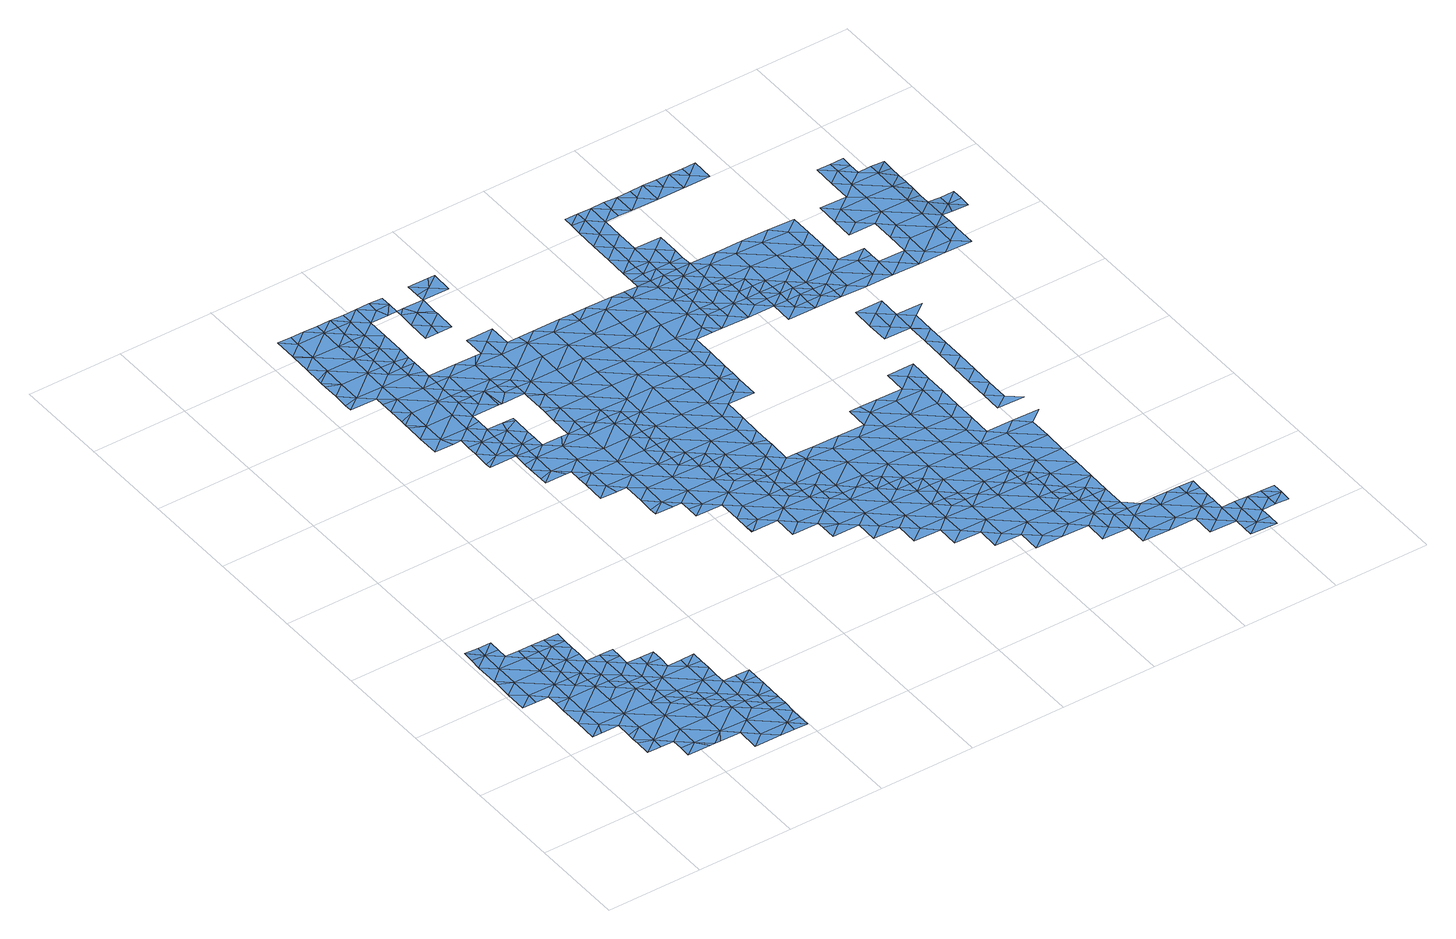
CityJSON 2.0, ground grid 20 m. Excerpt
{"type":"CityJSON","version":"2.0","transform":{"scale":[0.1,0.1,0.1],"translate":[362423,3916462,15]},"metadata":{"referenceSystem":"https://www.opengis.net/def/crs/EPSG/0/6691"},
"CityObjects":{
"waterbody1":{"type":"WaterBody","attributes":{"name":"9","class":"1140","function":"1","WaterBodyRiverFloodingRiskAttribute.description":"5","WaterBodyRiverFloodingRiskAttribute.rankOrg":"2","WaterBodyRiverFloodingRiskAttribute.adminType":"2","WaterBodyRiverFloodingRiskAttribute.scale":"L1"},"geometry":[{"type":"MultiSurface","lod":"1","boundaries":[[[0,1,2]],[[3,4,5]],[[5,4,6]],[[6,4,7]],[[8,9,10]],[[10,9,11]],[[12,13,11]],[[9,12,11]],[[14,15,0]],[[16,1,0]],[[15,16,0]],[[7,17,6]],[[17,18,19]],[[18,20,19]],[[21,22,23]],[[24,25,23]],[[20,24,19]],[[6,17,19]],[[26,5,6]],[[27,28,29]],[[26,30,31]],[[32,33,34]],[[35,36,37]],[[38,39,40]],[[41,38,42]],[[37,43,44]],[[43,45,46]],[[42,47,41]],[[48,49,45]],[[50,51,42]],[[35,39,36]],[[38,36,39]],[[41,36,38]],[[37,36,41]],[[37,41,43]],[[43,41,45]],[[47,45,41]],[[47,48,45]],[[52,47,42]],[[51,52,42]],[[53,52,51]],[[50,42,38]],[[54,50,38]],[[38,55,54]],[[40,55,38]],[[56,57,58]],[[59,58,60]],[[61,62,63]],[[62,64,63]],[[13,64,11]],[[0,13,12]],[[65,66,67]],[[57,68,58]],[[69,70,46]],[[71,72,70]],[[59,73,58]],[[58,73,74]],[[74,75,58]],[[75,56,58]],[[67,56,65]],[[67,57,56]],[[67,43,57]],[[67,76,43]],[[76,67,77]],[[66,77,67]],[[44,43,76]],[[43,46,57]],[[46,68,57]],[[70,68,46]],[[72,68,70]],[[78,68,72]],[[64,68,78]],[[64,60,68]],[[60,64,62]],[[79,60,62]],[[26,28,27]],[[68,60,58]],[[11,64,78]],[[11,78,80]],[[81,80,78]],[[71,82,83]],[[82,71,70]],[[82,70,69]],[[49,69,45]],[[45,69,46]],[[84,49,48]],[[6,28,26]],[[19,28,6]],[[24,28,19]],[[23,28,24]],[[28,23,29]],[[22,29,23]],[[10,11,80]],[[0,12,14]],[[78,72,81]],[[26,27,30]],[[25,85,23]],[[23,85,86]],[[86,21,23]],[[18,87,20]],[[1,3,5]],[[1,5,2]],[[5,88,2]],[[5,89,88]],[[5,26,89]],[[89,26,31]],[[31,90,89]],[[90,91,89]],[[91,88,89]],[[2,88,92]],[[92,33,2]],[[32,2,33]],[[0,2,32]],[[0,32,13]],[[13,32,64]],[[64,32,63]],[[34,63,32]],[[63,34,93]],[[93,61,63]],[[60,79,59]]]}]},
"waterbody2":{"type":"WaterBody","attributes":{"name":"9","class":"1140","function":"1","WaterBodyRiverFloodingRiskAttribute.description":"5","WaterBodyRiverFloodingRiskAttribute.rankOrg":"3","WaterBodyRiverFloodingRiskAttribute.adminType":"2","WaterBodyRiverFloodingRiskAttribute.scale":"L1"},"geometry":[{"type":"MultiSurface","lod":"1","boundaries":[[[53,94,52]],[[95,94,53]],[[95,96,94]],[[48,52,94]],[[97,98,99]],[[9,8,100]],[[101,100,8]],[[102,103,104]],[[105,102,104]],[[104,106,105]],[[106,107,105]],[[107,108,105]],[[105,108,109]],[[109,99,105]],[[105,99,102]],[[99,98,102]],[[102,8,10]],[[98,8,102]],[[110,111,112]],[[111,110,113]],[[110,87,113]],[[18,113,87]],[[113,18,17]],[[114,113,17]],[[114,115,113]],[[116,115,114]],[[117,118,119]],[[119,118,120]],[[118,121,120]],[[15,120,121]],[[120,15,100]],[[100,15,14]],[[16,15,122]],[[16,122,1]],[[3,1,122]],[[7,4,114]],[[4,122,114]],[[122,121,114]],[[80,81,103]],[[81,71,103]],[[81,72,71]],[[71,83,103]],[[82,69,49]],[[49,84,123]],[[124,123,84]],[[124,104,123]],[[124,125,104]],[[8,98,101]],[[126,101,98]],[[98,127,126]],[[97,127,98]],[[52,48,47]],[[128,96,129]],[[129,130,128]],[[131,128,130]],[[131,124,128]],[[125,106,104]],[[83,123,104]],[[128,124,84]],[[128,84,94]],[[82,49,123]],[[83,82,123]],[[103,83,104]],[[102,80,103]],[[84,48,94]],[[10,80,102]],[[14,12,9]],[[3,122,4]],[[14,9,100]],[[100,101,120]],[[121,122,15]],[[120,101,119]],[[114,121,116]],[[7,114,17]],[[111,113,115]],[[94,96,128]]]}]},
"waterbody3":{"type":"WaterBody","attributes":{"name":"9","class":"1140","function":"1","WaterBodyRiverFloodingRiskAttribute.description":"5","WaterBodyRiverFloodingRiskAttribute.rankOrg":"1","WaterBodyRiverFloodingRiskAttribute.adminType":"2","WaterBodyRiverFloodingRiskAttribute.scale":"L1"},"geometry":[{"type":"MultiSurface","lod":"1","boundaries":[[[132,133,134]],[[135,134,136]],[[137,136,138]],[[134,138,136]],[[139,138,134]],[[140,138,139]],[[135,141,134]],[[140,142,138]],[[142,143,138]],[[133,139,134]],[[137,138,144]],[[141,132,134]],[[141,135,145]],[[143,144,138]]]}]},
"waterbody4":{"type":"WaterBody","attributes":{"name":"9","class":"1140","function":"1","WaterBodyRiverFloodingRiskAttribute.description":"5","WaterBodyRiverFloodingRiskAttribute.rankOrg":"2","WaterBodyRiverFloodingRiskAttribute.adminType":"2","WaterBodyRiverFloodingRiskAttribute.scale":"L1"},"geometry":[{"type":"MultiSurface","lod":"1","boundaries":[[[146,147,148]],[[149,147,146]],[[147,149,150]],[[150,149,151]],[[151,149,152]],[[149,153,152]],[[154,155,153]],[[155,154,156]],[[156,154,157]],[[156,157,158]],[[158,157,159]],[[159,157,160]],[[160,157,161]],[[162,160,161]],[[163,164,165]],[[162,166,160]],[[160,166,167]],[[167,166,168]],[[167,168,169]],[[169,168,170]],[[170,168,171]],[[172,173,174]],[[175,172,174]],[[173,172,176]],[[177,178,161]],[[177,161,146]],[[146,161,154]],[[178,179,161]],[[175,180,172]],[[181,147,150]],[[163,165,182]],[[182,165,183]],[[183,165,184]],[[168,183,184]],[[185,186,166]],[[187,181,150]],[[186,183,166]],[[168,166,183]],[[188,160,167]],[[161,179,162]],[[161,157,154]],[[189,180,190]],[[180,189,191]],[[189,192,191]],[[191,172,180]],[[176,177,173]],[[188,159,160]],[[193,140,139]],[[140,193,142]],[[142,193,194]],[[187,195,181]],[[196,197,198]],[[197,196,163]],[[163,199,197]],[[197,199,200]],[[197,200,201]],[[202,203,199]],[[204,202,199]],[[204,199,205]],[[206,204,205]],[[195,207,193]],[[193,139,181]],[[208,185,209]],[[209,185,210]],[[210,185,162]],[[211,163,196]],[[212,200,199]],[[201,198,197]],[[212,199,203]],[[199,163,205]],[[205,213,206]],[[214,215,183]],[[186,214,183]],[[216,186,185]],[[162,185,166]],[[179,217,162]],[[154,153,149]],[[149,146,154]],[[217,210,162]],[[148,177,146]],[[193,207,194]],[[173,148,174]],[[133,132,181]],[[181,139,133]],[[180,175,190]],[[193,181,195]],[[184,171,168]],[[165,218,184]],[[183,215,182]],[[182,215,219]],[[219,213,182]],[[182,213,205]],[[163,182,205]],[[220,171,184]],[[218,220,184]],[[173,177,148]],[[208,216,185]],[[221,218,165]],[[221,165,164]],[[164,163,211]],[[148,147,222]],[[222,147,132]],[[147,181,132]]]}]},
"waterbody5":{"type":"WaterBody","attributes":{"name":"9","class":"1140","function":"1","WaterBodyRiverFloodingRiskAttribute.description":"5","WaterBodyRiverFloodingRiskAttribute.rankOrg":"1","WaterBodyRiverFloodingRiskAttribute.adminType":"2","WaterBodyRiverFloodingRiskAttribute.scale":"L1"},"geometry":[{"type":"MultiSurface","lod":"1","boundaries":[[[176,178,177]],[[178,223,179]],[[178,176,223]],[[223,224,179]],[[217,224,210]],[[217,179,224]],[[176,172,223]],[[225,224,223]],[[226,210,224]],[[172,225,223]],[[227,228,229]],[[225,230,224]],[[229,231,227]],[[232,233,228]],[[172,191,225]],[[227,232,228]],[[226,224,230]],[[233,232,234]],[[231,235,227]],[[191,192,225]],[[232,236,234]],[[234,236,237]],[[237,236,190]],[[238,226,230]],[[192,239,225]],[[225,239,230]],[[240,192,189]],[[241,227,235]],[[189,190,240]],[[190,236,240]],[[232,227,241]],[[242,243,244]],[[232,245,236]],[[240,239,192]],[[244,246,242]],[[238,230,247]],[[239,248,230]],[[242,246,249]],[[241,235,250]],[[230,248,247]],[[245,232,241]],[[251,243,242]],[[252,243,251]],[[245,253,236]],[[254,252,251]],[[249,255,242]],[[250,256,241]],[[240,236,253]],[[257,258,259]],[[260,261,257]],[[262,254,251]],[[263,254,262]],[[253,264,240]],[[265,263,262]],[[266,251,242]],[[257,259,260]],[[267,247,268]],[[247,248,268]],[[269,255,270]],[[266,242,255]],[[271,248,239]],[[269,261,260]],[[270,261,269]],[[272,265,262]],[[273,265,272]],[[274,275,276]],[[239,240,277]],[[278,268,248]],[[259,279,260]],[[268,280,267]],[[256,273,272]],[[281,262,251]],[[245,241,282]],[[277,240,264]],[[241,256,282]],[[283,284,275]],[[266,255,269]],[[285,269,260]],[[256,272,282]],[[275,274,283]],[[278,280,268]],[[286,272,262]],[[283,287,284]],[[253,245,288]],[[271,239,277]],[[281,251,266]],[[287,279,289]],[[288,245,282]],[[285,260,279]],[[289,284,287]],[[278,248,271]],[[274,290,283]],[[291,266,269]],[[286,262,281]],[[292,282,272]],[[285,291,269]],[[285,279,287]],[[253,288,293]],[[294,295,296]],[[264,253,297]],[[278,271,298]],[[290,299,283]],[[300,281,266]],[[301,292,272]],[[297,253,293]],[[302,290,295]],[[301,272,286]],[[303,288,282]],[[291,300,266]],[[304,285,287]],[[277,264,305]],[[295,294,302]],[[306,286,281]],[[302,299,290]],[[292,303,282]],[[303,293,288]],[[305,264,297]],[[271,277,305]],[[307,304,287]],[[298,271,308]],[[287,283,307]],[[300,306,281]],[[309,291,285]],[[304,309,285]],[[294,310,302]],[[311,301,286]],[[283,299,307]],[[312,271,305]],[[306,311,286]],[[308,271,312]],[[313,314,291]],[[291,314,300]],[[313,291,309]],[[307,315,304]],[[310,316,302]],[[317,292,301]],[[297,293,318]],[[311,317,301]],[[319,306,300]],[[293,303,318]],[[320,303,292]],[[305,297,321]],[[322,312,305]],[[323,308,312]],[[299,302,324]],[[300,314,319]],[[317,320,292]],[[316,310,325]],[[297,318,321]],[[307,299,324]],[[306,326,311]],[[315,307,327]],[[302,316,324]],[[328,318,303]],[[306,319,326]],[[322,305,321]],[[320,328,303]],[[329,323,312]],[[322,329,312]],[[325,330,316]],[[307,331,327]],[[331,307,324]],[[326,332,311]],[[333,321,318]],[[311,334,317]],[[335,324,316]],[[336,330,337]],[[338,322,321]],[[317,334,320]],[[329,339,323]],[[333,318,328]],[[337,340,336]],[[331,341,327]],[[340,342,336]],[[343,332,326]],[[316,330,335]],[[324,344,331]],[[311,332,334]],[[335,344,324]],[[320,345,328]],[[338,321,333]],[[346,347,348]],[[334,345,320]],[[330,336,335]],[[338,349,322]],[[322,350,329]],[[351,339,329]],[[342,352,336]],[[353,354,347]],[[349,350,322]],[[355,341,331]],[[328,356,333]],[[345,356,328]],[[357,334,332]],[[347,346,353]],[[352,358,336]],[[353,359,354]],[[336,358,335]],[[360,359,352]],[[331,344,355]],[[360,354,359]],[[332,343,357]],[[351,329,350]],[[346,361,353]],[[359,358,352]],[[362,334,357]],[[363,364,333]],[[358,365,335]],[[345,334,366]],[[334,362,366]],[[333,356,363]],[[338,333,364]],[[338,367,349]],[[344,335,365]],[[361,368,353]],[[366,369,345]],[[370,341,355]],[[350,371,351]],[[345,369,356]],[[364,367,338]],[[365,372,344]],[[349,367,350]],[[359,353,368]],[[355,344,372]],[[369,373,356]],[[356,373,363]],[[374,370,355]],[[361,375,368]],[[358,359,376]],[[376,359,368]],[[358,377,365]],[[374,355,372]],[[350,378,371]],[[376,377,358]],[[378,350,367]],[[375,379,368]],[[380,372,365]],[[381,382,370]],[[374,381,370]],[[363,373,383]],[[377,380,365]],[[364,384,367]],[[364,363,384]],[[371,378,385]],[[372,386,374]],[[373,387,383]],[[388,382,381]],[[380,386,372]],[[363,383,384]],[[367,389,378]],[[376,368,390]],[[368,379,390]],[[387,391,383]],[[385,378,392]],[[390,379,393]],[[367,384,389]],[[377,376,394]],[[395,380,377]],[[381,374,396]],[[391,397,383]],[[388,381,398]],[[394,376,390]],[[374,386,396]],[[384,383,397]],[[392,378,399]],[[400,401,402]],[[393,403,390]],[[378,389,399]],[[397,404,384]],[[381,405,398]],[[406,407,402]],[[404,408,384]],[[384,408,389]],[[377,394,395]],[[381,396,405]],[[409,392,399]],[[402,401,406]],[[386,380,410]],[[397,391,411]],[[406,412,407]],[[390,413,394]],[[414,411,391]],[[410,380,395]],[[412,403,415]],[[416,417,389]],[[413,390,403]],[[415,407,412]],[[389,408,416]],[[399,389,417]],[[418,419,420]],[[401,421,406]],[[422,397,411]],[[423,395,394]],[[396,386,424]],[[417,425,399]],[[426,427,420]],[[424,386,410]],[[425,428,399]],[[413,403,412]],[[409,399,428]],[[398,405,429]],[[395,430,410]],[[420,419,426]],[[421,431,406]],[[411,432,422]],[[426,433,427]],[[406,431,412]],[[434,396,424]],[[435,433,421]],[[436,430,395]],[[394,413,423]],[[435,427,433]],[[423,436,395]],[[432,411,414]],[[405,396,437]],[[438,424,410]],[[430,438,410]],[[419,439,426]],[[433,431,421]],[[405,437,429]],[[396,434,437]],[[413,412,440]],[[432,414,441]],[[442,424,438]],[[434,424,442]],[[412,431,440]],[[436,443,430]],[[444,432,441]],[[445,429,446]],[[423,413,447]],[[434,448,437]],[[429,437,446]],[[441,414,449]],[[413,440,447]],[[434,442,448]],[[450,444,441]],[[451,446,437]],[[436,423,452]],[[452,423,447]],[[452,453,436]],[[441,449,450]],[[437,448,451]],[[450,454,444]],[[445,446,455]],[[436,453,443]],[[446,451,455]],[[456,457,458]],[[443,453,459]],[[460,458,461]],[[457,456,462]],[[458,457,461]],[[461,463,460]],[[464,460,463]],[[465,466,467]],[[468,469,464]],[[467,470,465]],[[466,471,467]],[[468,464,463]],[[472,465,470]],[[469,473,474]],[[473,469,468]],[[470,475,472]],[[471,476,467]],[[473,477,474]],[[470,467,476]],[[474,477,478]],[[478,477,471]],[[470,476,475]],[[479,471,477]],[[476,471,479]],[[480,476,479]]]}]},
"waterbody6":{"type":"WaterBody","attributes":{"name":"9","class":"1140","function":"1","WaterBodyRiverFloodingRiskAttribute.description":"5","WaterBodyRiverFloodingRiskAttribute.rankOrg":"1","WaterBodyRiverFloodingRiskAttribute.adminType":"2","WaterBodyRiverFloodingRiskAttribute.scale":"L1"},"geometry":[{"type":"MultiSurface","lod":"1","boundaries":[[[481,482,483]],[[214,484,215]],[[203,202,485]],[[486,481,487]],[[481,486,488]],[[485,489,490]],[[215,484,491]],[[486,490,488]],[[489,488,490]],[[489,482,488]],[[202,204,485]],[[492,203,485]],[[485,490,492]],[[481,488,482]],[[214,186,484]],[[491,484,493]],[[494,493,484]],[[216,494,484]],[[494,216,208]],[[219,215,491]],[[219,491,213]],[[216,484,186]],[[485,495,489]],[[495,485,204]],[[206,213,495]],[[493,496,491]],[[496,489,495]],[[495,204,206]],[[213,491,495]],[[496,495,491]]]}]},
"waterbody7":{"type":"WaterBody","attributes":{"name":"9","class":"1140","function":"1","WaterBodyRiverFloodingRiskAttribute.description":"5","WaterBodyRiverFloodingRiskAttribute.rankOrg":"1","WaterBodyRiverFloodingRiskAttribute.adminType":"2","WaterBodyRiverFloodingRiskAttribute.scale":"L1"},"geometry":[{"type":"MultiSurface","lod":"1","boundaries":[[[497,498,499]],[[499,498,483]],[[500,501,502]],[[503,497,504]],[[504,500,502]],[[498,497,505]],[[497,503,505]],[[506,497,499]],[[507,501,500]],[[497,500,504]],[[500,497,506]],[[500,506,507]]]}]},
"waterbody8":{"type":"WaterBody","attributes":{"name":"9","class":"1140","function":"1","WaterBodyRiverFloodingRiskAttribute.description":"5","WaterBodyRiverFloodingRiskAttribute.rankOrg":"1","WaterBodyRiverFloodingRiskAttribute.adminType":"2","WaterBodyRiverFloodingRiskAttribute.scale":"L1"},"geometry":[{"type":"MultiSurface","lod":"1","boundaries":[[[508,505,509]],[[510,508,511]],[[508,512,511]],[[508,510,505]],[[512,508,513]],[[508,509,513]]]}]},
"waterbody9":{"type":"WaterBody","attributes":{"name":"9","class":"1140","function":"1","WaterBodyRiverFloodingRiskAttribute.description":"5","WaterBodyRiverFloodingRiskAttribute.rankOrg":"2","WaterBodyRiverFloodingRiskAttribute.adminType":"2","WaterBodyRiverFloodingRiskAttribute.scale":"L1"},"geometry":[{"type":"MultiSurface","lod":"1","boundaries":[[[514,515,516]],[[517,514,518]],[[519,518,514]],[[518,519,520]],[[520,519,521]],[[521,519,522]],[[519,523,522]],[[522,524,521]],[[522,525,524]],[[522,526,525]],[[522,527,526]],[[526,528,525]],[[526,529,528]],[[529,530,528]],[[529,531,532]],[[532,531,533]],[[534,520,521]],[[524,534,521]],[[535,524,525]],[[528,535,525]],[[518,520,536]],[[514,537,519]],[[536,517,518]],[[538,539,540]],[[538,541,542]],[[420,516,418]],[[419,543,439]],[[543,538,542]],[[541,544,542]],[[545,546,547]],[[546,548,547]],[[249,246,549]],[[255,249,549]],[[270,255,549]],[[270,549,261]],[[261,549,550]],[[549,551,550]],[[551,552,550]],[[551,553,552]],[[552,553,554]],[[553,555,554]],[[553,556,555]],[[557,558,559]],[[557,559,560]],[[560,559,561]],[[561,562,560]],[[563,564,554]],[[554,564,565]],[[565,566,567]],[[567,566,568]],[[568,569,567]],[[570,571,572]],[[571,570,573]],[[572,571,574]],[[571,575,574]],[[575,576,574]],[[276,576,575]],[[275,576,276]],[[275,284,576]],[[330,325,577]],[[337,330,577]],[[342,340,578]],[[340,579,578]],[[578,352,342]],[[360,352,578]],[[375,580,379]],[[379,580,581]],[[393,379,581]],[[402,407,582]],[[407,581,582]],[[407,415,581]],[[415,403,581]],[[583,421,401]],[[584,585,586]],[[403,393,581]],[[354,360,578]],[[354,578,587]],[[577,340,337]],[[290,274,588]],[[274,276,588]],[[259,258,589]],[[258,590,589]],[[550,590,258]],[[589,590,576]],[[289,259,589]],[[284,289,589]],[[257,550,258]],[[279,259,289]],[[284,589,576]],[[576,590,574]],[[574,590,569]],[[569,590,567]],[[590,552,567]],[[574,569,572]],[[567,552,565]],[[554,591,563]],[[559,558,556]],[[556,592,559]],[[553,592,556]],[[591,554,555]],[[565,552,554]],[[550,552,590]],[[257,261,550]],[[593,594,595]],[[595,594,596]],[[594,597,596]],[[595,596,598]],[[596,597,599]],[[600,599,597]],[[548,546,601]],[[602,547,548]],[[597,594,603]],[[547,602,604]],[[584,586,605]],[[545,547,606]],[[607,606,608]],[[609,586,585]],[[435,421,583]],[[420,427,516]],[[537,514,516]],[[401,400,583]],[[402,582,400]],[[537,523,519]],[[580,582,581]],[[523,527,522]],[[375,361,580]],[[347,354,587]],[[527,348,526]],[[531,529,526]],[[579,587,578]],[[577,579,340]],[[325,310,577]],[[295,290,588]],[[610,296,611]],[[588,276,575]],[[612,575,571]],[[573,612,571]],[[612,613,614]],[[573,570,615]],[[616,617,618]],[[562,561,619]],[[592,561,559]],[[551,592,553]],[[549,246,551]],[[252,620,243]],[[263,621,254]],[[620,622,623]],[[263,265,621]],[[250,624,256]],[[624,625,626]],[[622,626,627]],[[628,629,229]],[[533,531,630]],[[611,630,610]],[[631,632,633]],[[634,618,617]],[[627,635,617]],[[143,635,144]],[[143,142,635]],[[636,635,142]],[[637,635,636]],[[635,637,617]],[[637,634,617]],[[631,638,632]],[[638,631,639]],[[631,611,639]],[[611,631,630]],[[631,633,630]],[[633,533,630]],[[640,533,633]],[[640,532,533]],[[529,532,530]],[[628,144,629]],[[144,635,629]],[[629,635,627]],[[626,629,627]],[[625,629,626]],[[625,229,629]],[[231,229,625]],[[235,231,625]],[[235,625,624]],[[250,235,624]],[[273,256,624]],[[273,624,265]],[[624,621,265]],[[621,624,626]],[[621,626,622]],[[620,621,622]],[[621,620,254]],[[252,254,620]],[[244,243,623]],[[243,620,623]],[[244,623,246]],[[246,623,551]],[[623,592,551]],[[623,622,592]],[[592,622,561]],[[622,627,561]],[[561,627,619]],[[619,627,617]],[[616,619,617]],[[614,575,612]],[[614,611,575]],[[639,611,614]],[[639,614,613]],[[611,588,575]],[[296,588,611]],[[296,295,588]],[[294,296,610]],[[610,310,294]],[[310,610,577]],[[577,610,579]],[[579,610,630]],[[531,579,630]],[[579,531,587]],[[526,587,531]],[[348,587,526]],[[587,348,347]],[[346,348,527]],[[527,361,346]],[[527,580,361]],[[523,580,527]],[[523,582,580]],[[537,582,523]],[[537,400,582]],[[537,583,400]],[[516,583,537]],[[427,583,516]],[[427,435,583]],[[609,608,586]],[[606,586,608]],[[547,586,606]],[[586,547,605]],[[604,605,547]],[[603,602,597]],[[597,602,600]],[[548,600,602]],[[601,600,548]],[[600,641,599]],[[642,599,641]],[[643,599,642]],[[644,599,643]],[[644,596,599]],[[645,598,646]],[[598,645,595]],[[645,593,595]],[[645,647,593]],[[545,544,546]],[[545,542,544]],[[545,543,542]],[[606,543,545]],[[606,439,543]],[[607,439,606]],[[419,418,543]],[[538,543,418]],[[418,539,538]],[[539,418,516]],[[515,539,516]],[[515,540,539]],[[515,514,517]]]}]},
"waterbody10":{"type":"WaterBody","attributes":{"name":"9","class":"1140","function":"1","WaterBodyRiverFloodingRiskAttribute.description":"5","WaterBodyRiverFloodingRiskAttribute.rankOrg":"2","WaterBodyRiverFloodingRiskAttribute.adminType":"2","WaterBodyRiverFloodingRiskAttribute.scale":"L1"},"geometry":[{"type":"MultiSurface","lod":"1","boundaries":[[[648,409,428]],[[649,409,648]],[[650,651,649]],[[409,649,652]],[[652,649,651]],[[653,650,649]],[[409,652,392]],[[648,653,649]]]}]},
"waterbody11":{"type":"WaterBody","attributes":{"name":"9","class":"1140","function":"1","WaterBodyRiverFloodingRiskAttribute.description":"5","WaterBodyRiverFloodingRiskAttribute.rankOrg":"2","WaterBodyRiverFloodingRiskAttribute.adminType":"2","WaterBodyRiverFloodingRiskAttribute.scale":"L1"},"geometry":[{"type":"MultiSurface","lod":"1","boundaries":[[[654,655,656]],[[657,658,659]],[[658,660,659]],[[661,660,658]],[[659,660,417]],[[425,417,660]],[[654,656,662]],[[432,655,663]],[[664,662,656]],[[422,432,663]],[[404,422,663]],[[404,397,422]],[[404,663,408]],[[425,660,428]],[[661,665,660]],[[408,663,659]],[[417,416,659]],[[666,428,660]],[[665,666,660]],[[416,408,659]],[[655,659,663]],[[659,655,657]],[[664,444,454]],[[656,444,664]],[[656,432,444]],[[656,655,432]]]}]},
"waterbody12":{"type":"WaterBody","attributes":{"name":"9","class":"1140","function":"1","WaterBodyRiverFloodingRiskAttribute.description":"5","WaterBodyRiverFloodingRiskAttribute.rankOrg":"1","WaterBodyRiverFloodingRiskAttribute.adminType":"2","WaterBodyRiverFloodingRiskAttribute.scale":"L1"},"geometry":[{"type":"MultiSurface","lod":"1","boundaries":[[[667,449,668]],[[668,669,670]],[[668,449,671]],[[672,668,671]],[[669,668,672]],[[670,667,668]]]}]},
"waterbody13":{"type":"WaterBody","attributes":{"name":"9","class":"1140","function":"1","WaterBodyRiverFloodingRiskAttribute.description":"5","WaterBodyRiverFloodingRiskAttribute.rankOrg":"2","WaterBodyRiverFloodingRiskAttribute.adminType":"2","WaterBodyRiverFloodingRiskAttribute.scale":"L1"},"geometry":[{"type":"MultiSurface","lod":"1","boundaries":[[[673,454,674]],[[450,449,674]],[[667,674,449]],[[675,667,670]],[[675,674,667]],[[674,454,450]],[[675,676,674]],[[676,673,674]]]}]},
"waterbody14":{"type":"WaterBody","attributes":{"name":"9","class":"1140","function":"1","WaterBodyRiverFloodingRiskAttribute.description":"5","WaterBodyRiverFloodingRiskAttribute.rankOrg":"1","WaterBodyRiverFloodingRiskAttribute.adminType":"2","WaterBodyRiverFloodingRiskAttribute.scale":"L1"},"geometry":[{"type":"MultiSurface","lod":"1","boundaries":[[[677,678,679]],[[650,653,680]],[[681,680,682]],[[683,682,684]],[[685,686,687]],[[688,689,686]],[[690,691,692]],[[693,694,695]],[[696,695,697]],[[698,696,699]],[[700,699,701]],[[701,702,700]],[[703,702,704]],[[651,680,681]],[[681,682,683]],[[705,683,684]],[[705,684,692]],[[697,701,699]],[[696,697,699]],[[701,704,702]],[[691,705,692]],[[687,684,706]],[[687,686,689]],[[687,689,692]],[[692,689,690]],[[707,693,695]],[[707,695,696]],[[680,678,682]],[[699,700,698]],[[694,686,685]],[[693,686,694]],[[688,686,693]],[[708,700,702]],[[708,702,703]],[[653,679,678]],[[653,678,680]],[[648,666,709]],[[678,706,682]],[[682,706,684]],[[684,687,692]],[[691,690,710]],[[651,650,680]],[[709,679,653]],[[648,428,666]],[[694,697,695]],[[679,711,677]],[[679,709,711]],[[709,712,711]],[[712,709,665]],[[709,653,648]],[[666,665,709]]]}]},
"waterbody15":{"type":"WaterBody","attributes":{"name":"9","class":"1140","function":"1","WaterBodyRiverFloodingRiskAttribute.description":"5","WaterBodyRiverFloodingRiskAttribute.rankOrg":"2","WaterBodyRiverFloodingRiskAttribute.adminType":"2","WaterBodyRiverFloodingRiskAttribute.scale":"L1"},"geometry":[{"type":"MultiSurface","lod":"1","boundaries":[[[713,714,715]],[[714,670,669]],[[714,713,716]],[[716,670,714]],[[714,669,672]],[[714,672,717]],[[715,714,717]]]}]},
"waterbody16":{"type":"WaterBody","attributes":{"name":"9","class":"1140","function":"1","WaterBodyRiverFloodingRiskAttribute.description":"5","WaterBodyRiverFloodingRiskAttribute.rankOrg":"1","WaterBodyRiverFloodingRiskAttribute.adminType":"2","WaterBodyRiverFloodingRiskAttribute.scale":"L1"},"geometry":[{"type":"MultiSurface","lod":"1","boundaries":[[[713,718,719]],[[720,718,713]],[[718,720,721]],[[720,722,721]],[[723,665,661]],[[723,661,658]],[[723,658,724]],[[724,658,657]],[[654,662,724]],[[657,654,724]],[[654,657,655]],[[670,716,675]],[[673,676,725]],[[725,662,664]],[[662,725,726]],[[727,726,725]],[[727,728,726]],[[728,729,726]],[[726,729,723]],[[723,729,730]],[[730,729,731]],[[729,732,731]],[[731,732,733]],[[733,734,735]],[[734,733,732]],[[732,736,734]],[[728,736,732]],[[737,736,728]],[[738,736,737]],[[736,738,739]],[[740,741,742]],[[743,741,740]],[[744,745,746]],[[747,744,746]],[[748,749,741]],[[750,751,747]],[[752,753,746]],[[754,755,756]],[[757,755,758]],[[759,758,760]],[[761,756,755]],[[762,755,757]],[[761,755,762]],[[763,764,765]],[[766,764,763]],[[767,766,763]],[[767,768,766]],[[766,768,760]],[[768,759,760]],[[752,746,769]],[[758,752,769]],[[755,752,758]],[[754,752,755]],[[753,770,746]],[[747,746,770]],[[750,747,770]],[[771,749,748]],[[748,772,771]],[[773,772,748]],[[773,748,751]],[[751,748,747]],[[747,748,741]],[[747,741,744]],[[741,743,744]],[[743,774,744]],[[775,774,743]],[[776,777,778]],[[776,778,774]],[[774,778,745]],[[745,778,779]],[[719,675,716]],[[676,675,719]],[[725,454,673]],[[745,779,780]],[[664,454,725]],[[724,662,726]],[[727,725,676]],[[726,723,724]],[[665,723,730]],[[737,728,727]],[[781,738,737]],[[739,734,736]],[[739,735,734]],[[775,776,774]],[[745,744,774]],[[777,779,778]],[[780,779,782]],[[746,745,769]],[[760,758,769]],[[766,760,764]],[[782,783,780]],[[765,764,784]],[[785,786,787]],[[745,780,769]],[[769,780,760]],[[760,780,783]],[[760,783,764]],[[764,783,784]],[[784,783,782]],[[784,786,785]],[[784,785,765]],[[765,785,787]],[[728,732,729]],[[788,789,790]],[[791,740,742]],[[749,742,741]],[[792,793,794]],[[789,786,790]],[[789,721,786]],[[787,786,721]],[[737,727,719]],[[727,676,719]],[[716,713,719]],[[720,713,715]],[[715,717,720]],[[789,718,721]],[[787,721,722]],[[720,717,722]],[[788,781,789]],[[789,781,718]],[[781,737,718]],[[718,737,719]],[[794,791,742]],[[792,794,742]],[[749,792,742]]]}]}
},
"vertices":[
[142,324,15],[114,347,15],[85,325,15],[114,370,15],[115,393,15],[86,371,15],[87,417,15],[115,417,15],[227,299,15],[198,300,15],[226,276,15],[198,277,15],[170,300,15],[141,277,15],[170,323,15],[171,346,15],[142,347,15],[115,440,15],[116,463,15],[87,463,15],[88,486,15],[3,534,17],[3,511,16],[31,510,15],[59,487,15],[60,510,15],[30,418,15],[2,441,15],[30,464,15],[2,488,15],[2,430,15],[1,395,15],[84,278,15],[56,302,15],[56,256,15],[279,21,13],[308,44,13],[280,67,14],[365,43,13],[336,20,13],[364,20,13],[309,90,14],[365,89,14],[252,91,15],[237,68,14],[309,136,14],[253,137,15],[337,113,14],[338,136,14],[310,159,14],[393,66,13],[394,89,14],[366,112,14],[394,112,14],[393,43,13],[393,19,13],[167,115,15],[196,138,15],[139,139,15],[111,162,15],[140,185,15],[75,209,15],[112,209,15],[84,232,15],[140,231,15],[167,92,15],[166,69,15],[195,92,15],[197,184,15],[281,160,14],[253,183,15],[254,206,15],[225,207,15],[111,149,15],[110,116,15],[139,116,15],[223,68,15],[213,68,15],[197,230,15],[111,177,15],[226,253,15],[226,230,15],[282,183,14],[282,206,14],[338,159,14],[60,533,16],[32,533,16],[116,486,15],[57,348,15],[29,372,15],[0,349,15],[29,349,15],[57,325,15],[55,209,15],
[366,135,14],[395,135,14],[395,158,14],[284,322,14],[255,322,15],[283,298,14],[199,323,15],[227,346,15],[255,276,15],[254,230,15],[311,229,14],[311,275,14],[340,251,14],[340,274,14],[340,298,14],[312,298,14],[144,485,15],[172,462,15],[173,485,15],[144,462,15],[143,416,15],[172,439,15],[172,416,15],[228,392,15],[200,392,15],[228,369,15],[199,369,15],[171,393,15],[143,370,15],[310,182,14],[339,205,14],[339,228,14],[256,345,15],[284,345,14],[367,182,14],[395,181,14],[396,204,14],[367,205,14],
[408,1036,12],[408,1013,12],[436,1013,12],[465,1027,12],[464,989,12],[464,969,12],[436,966,12],[408,990,12],[407,967,12],[442,1036,12],[407,944,12],[435,943,12],[464,943,12],[465,1035,12],
[381,1106,12],[380,1060,12],[409,1082,12],[324,1061,12],[352,1037,12],[334,1037,12],[295,1038,12],[295,1084,12],[324,1107,12],[296,1121,12],[296,1130,12],[325,1153,12],[296,1142,12],[297,1177,12],[326,1199,12],[382,1152,12],[382,1198,12],[272,1385,11],[243,1362,11],[271,1339,11],[326,1245,11],[298,1223,11],[270,1246,11],[241,1224,11],[241,1239,11],[242,1270,11],[467,1128,12],[438,1105,12],[466,1081,12],[472,1081,12],[438,1128,12],[410,1129,12],[410,1152,12],[410,1175,12],[495,1104,12],[380,1013,12],[328,1338,11],[327,1292,11],[270,1292,11],[383,1245,11],[355,1268,11],[351,1014,12],[297,1203,12],[523,1104,12],[523,1081,12],[495,1127,12],[523,1127,12],[379,967,12],[350,945,12],[351,991,12],[244,1408,11],[272,1431,11],[244,1455,11],[329,1430,11],[301,1454,11],[273,1454,11],[358,1430,11],[358,1453,11],[357,1407,11],[328,1384,11],[357,1384,11],[350,956,12],[412,1267,11],[411,1236,12],[411,1221,12],[244,1404,11],[330,1453,11],[357,1361,11],[355,1291,11],[356,1314,11],[383,1268,11],[411,1198,12],[242,1316,11],[356,1337,11],[242,1304,11],[242,1326,11],[409,1064,12],
[438,1151,12],[439,1197,12],[495,1150,12],[468,1220,12],[549,965,12],[521,988,12],[520,942,12],[496,1197,12],[549,942,12],[550,1011,12],[522,1017,12],[522,1034,12],[577,941,12],[551,1057,12],[522,1073,12],[512,1219,12],[552,1149,12],[551,1103,12],[606,964,12],[660,778,12],[632,802,12],[632,778,12],[607,1010,12],[631,755,12],[525,1219,12],[553,1196,12],[660,755,12],[606,941,12],[661,824,12],[632,825,12],[607,1056,12],[633,848,12],[688,754,12],[634,940,12],[687,685,12],[687,662,12],[715,662,12],[715,685,12],[687,708,12],[661,870,12],[633,871,12],[608,1102,12],[633,894,12],[717,777,12],[525,1265,11],[553,1242,11],[716,731,12],[688,731,12],[610,1195,12],[662,917,12],[634,917,12],[770,568,12],[742,592,12],[742,569,12],[609,1149,12],[581,1218,12],[743,661,12],[582,1265,11],[717,823,12],[663,963,12],[771,591,12],[743,615,12],[772,684,12],[718,870,12],[771,638,12],[663,1009,12],[743,638,12],[799,568,12],[773,730,12],[720,962,12],[664,1055,12],[826,521,11],[798,545,12],[798,522,11],[665,1102,12],[606,1218,12],[827,591,12],[773,776,12],[719,916,12],[827,544,12],[720,1008,12],[800,660,12],[666,1148,12],[774,823,12],[828,637,12],[638,1218,12],[801,707,12],[855,521,11],[775,869,12],[666,1194,12],[801,722,12],[801,753,12],[822,660,12],[883,543,10],[776,915,12],[721,1054,12],[802,799,12],[776,961,12],[722,1101,12],[722,1147,12],[695,1217,12],[884,590,10],[883,520,10],[803,845,12],[857,659,11],[777,1007,12],[723,1193,12],[911,520,10],[885,636,10],[832,868,12],[778,1054,12],[832,914,12],[940,543,10],[940,496,10],[911,497,10],[778,1100,12],[723,1216,12],[911,474,10],[914,659,10],[939,473,10],[860,844,12],[941,589,10],[833,960,12],[995,380,10],[966,404,10],[966,380,10],[779,1146,12],[780,1192,12],[752,1216,12],[968,473,10],[995,403,10],[967,427,10],[942,635,10],[834,1007,12],[860,891,12],[996,496,10],[996,449,10],[967,450,10],[1023,380,10],[861,911,12],[834,1053,12],[835,1099,12],[997,542,10],[861,937,12],[836,1145,12],[1052,402,10],[862,983,12],[970,658,10],[809,1215,12],[998,588,10],[863,1029,11],[998,634,10],[1051,379,10],[1052,448,10],[1053,495,10],[837,1191,12],[1080,379,10],[1054,541,10],[999,680,10],[971,704,10],[891,1052,11],[892,1098,11],[836,1214,11],[1054,587,10],[898,1029,11],[993,704,10],[893,1144,11],[1108,401,10],[919,1028,11],[865,1214,11],[1108,378,10],[1109,448,10],[1110,494,10],[1055,633,10],[920,1075,11],[1028,703,10],[893,1190,11],[1135,285,9],[1163,285,8],[1135,309,9],[1136,378,9],[920,1098,11],[1056,680,10],[1164,308,8],[1136,332,9],[921,1121,11],[894,1214,10],[1111,540,10],[948,1051,11],[1164,354,8],[1165,400,8],[976,1027,11],[1136,355,9],[921,1144,11],[921,1167,11],[1190,192,8],[1219,192,8],[1191,215,8],[1192,285,8],[948,1074,11],[1166,447,8],[1111,586,10],[922,1190,11],[1219,215,8],[1191,238,8],[922,1213,10],[1085,702,10],[1139,516,9],[1221,307,8],[977,1074,11],[1220,261,8],[1112,632,10],[1191,261,8],[1167,493,8],[1113,679,10],[1139,563,10],[1247,191,8],[1221,353,8],[1005,1050,11],[1140,609,10],[1195,516,8],[1005,1073,11],[1085,748,10],[1113,725,10],[1222,400,8],[1141,655,10],[1033,1027,11],[1033,1050,11],[1141,701,10],[1223,446,8],[1223,492,8],[1034,1073,11],[1142,748,10],[1196,562,6],[1225,584,6],[1197,608,6],[1252,515,8],[1197,654,6],[1226,631,6],[1253,561,6],[1226,677,6],[1198,700,6],[1144,886,6],[1144,840,6],[1172,863,6],[1227,723,6],[1199,747,6],[1173,909,6],[1200,839,6],[1145,932,6],[1228,769,6],[1200,793,6],[1202,932,6],[1201,885,6],[1228,816,6],[1200,835,6],[1229,862,6],[1258,884,6],
[471,1429,11],[452,1405,11],[471,1405,11],[384,1291,11],[386,1429,11],[443,1452,11],[471,1451,11],[443,1429,11],[414,1406,11],[415,1452,11],[385,1337,11],[386,1452,11],[413,1313,11],[412,1286,11],[385,1383,11],[413,1360,11],
[499,1381,11],[485,1405,11],[471,1392,11],[498,1335,11],[496,1312,11],[526,1312,11],[527,1366,11],[527,1358,11],[528,1404,11],[470,1359,11],[469,1313,11],
[556,1427,11],[584,1403,11],[528,1422,11],[528,1450,11],[571,1450,11],[585,1449,11],
[1106,217,9],[1134,193,8],[1162,216,8],[1077,194,9],[1049,217,9],[1050,264,9],[1021,241,9],[993,264,9],[993,311,10],[1050,310,10],[965,288,10],[937,312,10],[937,358,10],[994,357,10],[909,335,10],[881,359,10],[852,336,10],[881,405,10],[853,382,10],[825,406,11],[964,242,9],[908,289,10],[1020,195,9],[1106,263,9],[1190,146,8],[1162,169,8],[1133,147,8],[1189,100,8],[1218,122,8],[1218,169,8],[1246,99,8],[1275,121,8],[1303,98,8],[1331,121,8],[1331,74,8],[659,732,12],[658,686,12],[602,733,12],[602,686,12],[546,734,12],[545,687,12],[517,711,12],[518,757,12],[461,758,12],[496,757,12],[490,781,12],[462,804,12],[490,827,12],[462,828,12],[516,665,12],[553,664,12],[573,664,12],[573,642,12],[601,640,12],[572,618,12],[629,617,12],[628,541,12],[656,547,12],[628,570,12],[630,524,12],[657,593,12],[713,546,12],[714,592,12],[883,497,10],[939,450,10],[882,451,10],[1051,356,10],[1108,355,10],[1107,309,10],[1163,262,8],[1360,166,8],[1361,189,8],[1332,167,8],[938,404,10],[770,545,12],[715,639,12],[658,639,12],[516,680,12],[546,780,12],[1444,96,7],[1416,96,7],[1444,73,7],[1415,50,7],[1387,74,8],[1444,50,7],[1387,27,8],[1359,51,8],[1302,52,8],[1359,97,8],[1388,97,8],[1360,120,8],[1360,143,8],[1275,168,8],[1276,191,8],[1304,190,8],[1332,190,8],[826,498,11],[769,499,11],[684,523,12],[684,477,11],[712,500,11],[628,524,12],[451,851,12],[434,874,12],[406,851,12],[462,850,12],[604,825,12],[605,871,12],[547,826,12],[603,779,12],[605,918,12],[548,918,12],[548,872,12],[491,873,12],[506,942,12],[492,919,12],[825,452,11],[769,453,11],[740,430,11],[797,429,11],[406,865,12],[435,920,12],[406,916,12],[406,897,12],[740,461,11],[740,476,11],[796,383,11],[1358,24,8],[1358,5,8],[1415,4,7],[1415,27,7],[1473,72,7],[1472,49,7],[1473,95,7],
[922,1236,10],[894,1237,10],[894,1260,10],[866,1260,10],[866,1233,10],[923,1259,10],
[1006,1119,11],[977,1120,11],[1005,1096,11],[978,1143,11],[978,1166,11],[949,1143,11],[950,1190,11],[979,1189,11],[1034,1119,11],[949,1097,11],[1034,1096,11],[979,1212,11],[950,1213,10],
[1061,1026,11],[1061,1003,11],[1089,1003,11],[1090,1026,11],[1032,980,11],[1089,979,11],
[1062,1072,11],[1062,1049,11],[1090,1049,11],[1090,1072,11],
[980,1305,10],[924,1306,10],[952,1282,10],[895,1283,10],[867,1306,10],[895,1329,10],[867,1353,10],[896,1375,10],[953,1398,10],[954,1421,10],[925,1398,10],[954,1444,10],[926,1444,10],[897,1445,10],[869,1424,10],[897,1422,10],[982,1443,10],[982,1397,10],[1010,1420,10],[1039,1443,10],[1038,1396,10],[1068,1442,10],[1067,1419,10],[1096,1442,10],[1095,1395,10],[1124,1418,10],[1153,1441,10],[1152,1395,10],[868,1399,10],[924,1352,10],[1011,1443,10],[1124,1441,10],[951,1236,10],[869,1445,10],[980,1259,10],[979,1236,10],
[1146,1025,10],[1118,1002,11],[1146,1002,10],[1118,1025,11],[1146,979,10],
[1175,1048,9],[1118,1048,11],[1174,1001,9],[1231,1000,9],[1202,978,9],[1007,1189,11],[1006,1143,11],[1062,1095,11],[1063,1142,11],[1119,1095,11],[1120,1141,11],[1064,1188,11],[1036,1211,11],[1092,1211,11],[1120,1187,11],[1149,1210,10],[1177,1186,9],[1206,1209,9],[1177,1140,9],[1176,1094,9],[1205,1116,9],[1205,1163,9],[1320,1253,9],[1348,1230,9],[1349,1276,9],[1320,1207,9],[1348,1184,9],[1347,1137,9],[1404,1136,9],[1404,1183,9],[1405,1229,9],[1377,1252,9],[1433,1182,7],[1433,1205,7],[1432,1113,7],[1432,1136,7],[1460,1112,5],[1460,1089,5],[1488,1112,5],[1451,1066,7],[1431,1067,8],[1431,1045,9],[1402,1044,9],[1488,1089,5],[1488,1066,5],[1373,975,9],[1345,999,9],[1316,976,9],[1401,998,9],[1430,974,9],[1430,1020,9],[1403,1090,9],[1432,1159,7],[1405,1252,9],[1434,1252,7],[1433,1228,7],[1291,1184,9],[1263,1208,9],[1262,1162,9],[1261,1116,9],[1290,1138,9],[1318,1115,9],[1346,1091,9],[1204,1070,9],[1317,1068,9],[1345,1045,9],[1317,1022,9],[1288,1000,9],[1260,1023,9],[1259,977,9],[1261,1069,9],[1232,1047,9],[1260,1046,9],[1321,1300,9],[1377,1276,9],[1378,1299,9],[1349,1299,9]
]}
